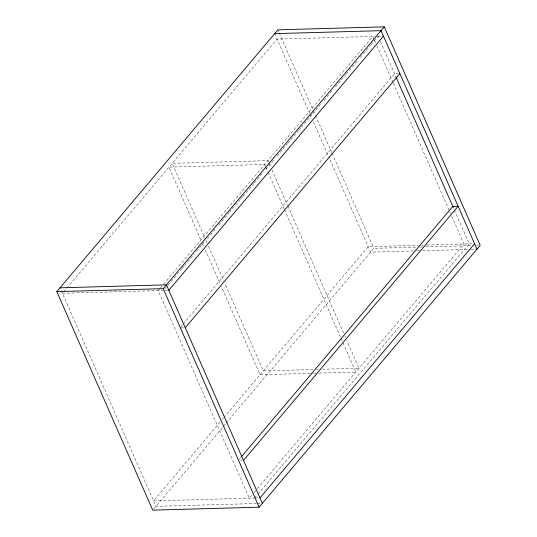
<?xml version="1.0" encoding="UTF-8"?>
<svg xmlns="http://www.w3.org/2000/svg" width="537" height="537" viewBox="0 0 537 537"><rect width="100%" height="100%" fill="white"/><g stroke="black" fill="none" stroke-linecap="round" stroke-linejoin="round"><path stroke-width="0.4" stroke-dasharray="2.69 2.01" d="M63.507 291.994L66.212 288.792M66.756 288.154L277.052 39.107L374.323 36.388M159.804 288.678L158.18 290.598L249.309 498.188L253.632 493.067M160.341 288.033L163.047 284.838M163.59 284.194L372.806 36.429L374.148 39.49M164.584 289.168L167.282 285.966M167.826 285.328L170.531 282.126M171.068 281.482L181.882 268.681M182.426 268.044L184.043 266.117M184.587 265.479L194.313 253.954M196.482 251.397L205.127 241.153M207.289 238.589L216.478 227.708M218.646 225.144L228.916 212.981M229.453 212.343L240.267 199.536M240.811 198.898L242.429 196.978M242.972 196.334L253.786 183.533M254.323 182.889L263.513 172.008M265.674 169.444L274.87 158.563M277.032 155.999L287.302 143.835M287.845 143.198L298.653 130.39M299.196 129.753L300.814 127.833M301.358 127.188L312.172 114.388M312.709 113.75L321.898 102.862M324.066 100.305L333.255 89.417M335.417 86.86L345.687 74.69M346.231 74.052L358.125 59.969M360.287 57.405L370.557 45.242M371.094 44.605L378.122 36.281L379.135 38.577M181.029 326.63L182.647 324.71M183.191 324.066L394.567 73.744L398.367 73.636M220.049 422.122L153.555 500.867L254.082 498.054M222.211 419.558L223.291 418.283M223.835 417.638L368.181 246.698L418.444 245.295M153.804 508.875L225.694 423.74M226.231 423.102L373.799 248.342L416.524 247.148M239.267 459.303L240.885 457.383M254.176 492.429L256.881 489.227M257.418 488.589L463.934 244.02L451.825 216.445M254.625 498.041L257.33 494.839M257.874 494.201L469.251 243.872L453.114 207.101M377.578 36.294L383.445 36.133M421.793 245.201L423.471 245.154M426.821 245.06L472.896 243.771M419.874 247.054L422.391 246.986M425.74 246.892L471.815 245.604M476.843 245.463L478.521 245.416M413.302 250.967L370.577 252.162L328.845 157.086M416.652 250.873L419.169 250.806M422.518 250.712L470.271 249.376M471.103 249.349L476.97 249.188M62.426 293.276L163.503 290.45M165.02 290.403L168.061 290.322M180.707 327.885L183.748 327.805M313.246 369.523L263.284 370.919L224.949 283.596M316.575 369.429L318.24 369.382M322.401 369.268L359.038 368.241L346.936 340.666M310.017 373.343L260.062 374.739L221.392 286.644M313.353 373.249L315.85 373.181M319.179 373.087L355.816 372.06L342.7 342.183M240.462 460.518L241.986 460.478M254.921 498.034L258.431 497.933M256.485 503.518L155.952 506.331L60.03 287.812M257.317 503.498L261.506 503.377M380.471 41.631L395.95 76.878M374.484 40.262L376.504 44.853M376.84 45.618L392.983 82.389M393.319 83.154L449.476 211.081M449.811 211.847L450.483 213.384M278.213 30.596L278.891 32.126M279.227 32.891L312.883 109.568M313.219 110.333L315.239 114.931M315.575 115.703L331.732 152.501M332.067 153.273L373.799 248.342M274.655 33.643L309.654 113.388M309.997 114.153L312.01 118.751M313.36 121.818L328.503 156.321M268.587 162.181L267.909 160.65L172.155 163.329L205.449 239.166M268.923 162.946L270.601 166.779M271.944 169.84L287.416 205.08M287.751 205.846L343.573 333.007M344.915 336.068L345.586 337.598M265.359 166L264.687 164.47L168.933 167.148L201.214 240.683M265.694 166.765L267.715 171.363M268.05 172.129L284.194 208.9M284.529 209.665L340.68 337.592M341.022 338.357L342.364 341.418M205.785 239.932L207.128 242.993M208.477 246.06L223.607 280.529M202.563 243.751L203.906 246.812M205.248 249.88L220.049 283.583"/><path stroke-width="0.81" d="M56.808 291.631L277.877 29.824L384.27 26.85L480.192 245.369L259.123 507.176L152.73 510.15L56.808 291.631L163.201 288.658L384.27 26.85M168.819 290.302L383.445 36.133M185.265 327.758L399.89 73.589M241.428 456.739L452.805 206.409L458.128 206.262L243.503 460.431M259.948 497.893L474.574 243.724M274.655 33.643L381.048 30.669L476.97 249.188M60.03 287.812L166.423 284.838L262.345 503.357M395.95 76.878L453.114 207.101M163.201 288.658L259.123 507.176"/></g></svg>
